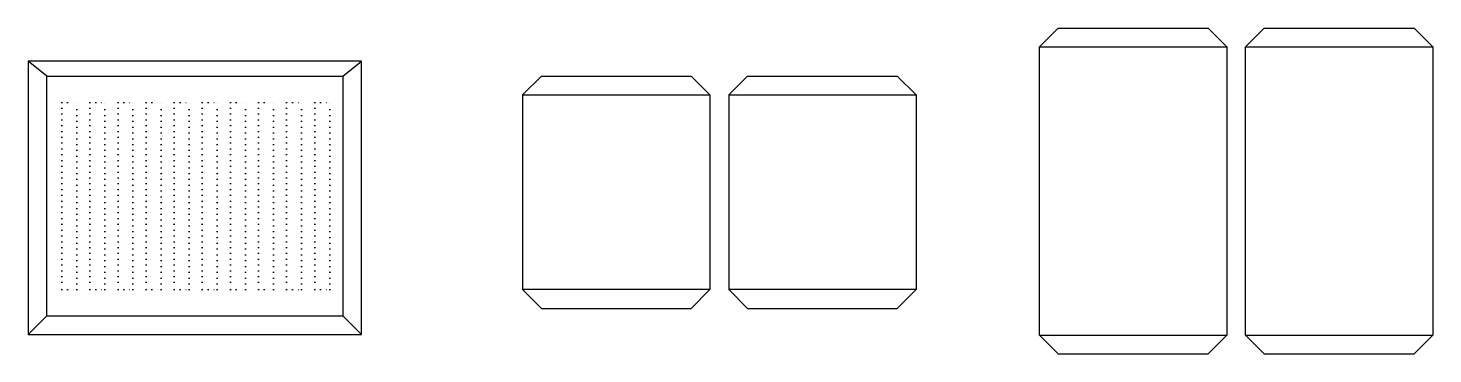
# Model space of a CAD drawing. Header units: millimetres. Extents: x 286 to 1036, y 166 to 340.
import ezdxf

# ---------------------------------------------------------------- set-up
doc = ezdxf.new("R2010")
doc.units = ezdxf.units.MM
doc.linetypes.add('ACAD_ISO07W100', pattern=[3, 0, -3])
doc.layers.get('0').update_dxf_attribs({"lineweight": 25, "true_color": 0xffffff})
doc.layers.add('layer 1', color=7, linetype='ACAD_ISO07W100', lineweight=25, true_color=0xffffff)

# ---------------------------------------------------------------- blocks, each defined once
blk = doc.blocks.new('block 1')
for p, q in [((0, 100), (-10, 90)), ((0, 100), (154, 100)), ((0, 100), (0, 0)), ((154, 100), (154, 0)), ((154, 100), (164, 90)), ((-10, 90), (-10, 10)), ((164, 90), (164, 10)), ((-10, 10), (0, 0)), ((164, 10), (154, 0)), ((154, 0), (0, 0))]:
    blk.add_line(p, q)
blk = doc.blocks.new('block 3')
for p, q in [((0, 104), (10, 114)), ((10, 114), (90, 114)), ((90, 114), (100, 104)), ((0, 104), (0, 0)), ((0, 104), (100, 104)), ((100, 104), (100, 0)), ((100, 0), (0, 0)), ((0, 0), (10, -10)), ((90, -10), (100, 0)), ((10, -10), (90, -10))]:
    blk.add_line(p, q)
blk = doc.blocks.new('block 5')
for p, q in [((0, 100), (8, 100)), ((0, 100), (0, 0)), ((8, 0), (8, 100)), ((0, 0), (8, 0))]:
    blk.add_line(p, q)
blk = doc.blocks.new('gora2')
for p, q in [((178, 146), (0, 146)), ((0, 146), (0, 0)), ((10, 138), (0, 146)), ((168, 138), (178, 146)), ((178, 0), (178, 146)), ((10, 10), (10, 138)), ((10, 138), (168, 138)), ((168, 138), (168, 10)), ((10, 10), (0, 0)), ((10, 10), (168, 10)), ((178, 0), (168, 10)), ((0, 0), (178, 0))]:
    blk.add_line(p, q)
at = {"layer": 'layer 1'}
for p in [(18, 24), (33, 24), (48, 24), (63, 24), (78, 24), (93, 24), (108, 24), (123, 24), (138, 24), (153, 24)]:
    blk.add_blockref('block 5', p, dxfattribs=at)

msp = doc.modelspace()

# ---------------------------------------------------------------- block references
at = {"rotation": 90}
for p in [(925.93, 175.66), (1035.93, 175.66)]:
    msp.add_blockref('block 1', p, dxfattribs=at)
for name, p in [('gora2', (286, 176)), ('block 3', (550, 200)), ('block 3', (660, 200))]:
    msp.add_blockref(name, p)

doc.saveas('drawing.dxf')
